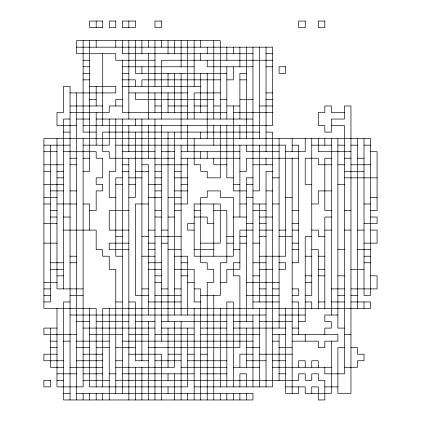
<?xml version="1.0" encoding="UTF-8"?>
<svg xmlns="http://www.w3.org/2000/svg" width="421" height="421" viewBox="0 0 421 421"><rect width="100%" height="100%" fill="white"/><g stroke="black" fill="none" stroke-linecap="round" stroke-linejoin="round"><path stroke-width="0.63" d="M76.58 47.184L272.561 47.184L272.561 125.574L83.111 125.574M252.963 53.714L122.306 53.714L122.306 40.648M266.03 53.714L272.561 53.714M83.111 60.245L89.641 60.245M154.97 60.245L115.775 60.245L115.775 53.714L76.58 53.714L76.58 40.648L220.299 40.648L220.299 119.043M272.561 60.245L161.506 60.245L161.506 119.043M83.111 66.781L89.641 66.781M122.306 66.781L194.17 66.781M252.963 66.781L207.232 66.781L207.232 60.245M266.03 66.781L272.561 66.781M83.111 73.312L89.641 73.312M122.306 73.312L128.842 73.312M226.83 73.312L135.373 73.312L135.373 40.648M246.432 73.312L239.896 73.312L239.896 119.043M83.111 79.843L89.641 79.843M122.306 79.843L135.373 79.843L135.373 86.379M220.299 79.843L141.909 79.843L141.909 86.379M226.83 79.843L233.366 79.843L233.366 66.781M239.896 79.843L246.432 79.843M89.641 86.379L115.775 86.379L115.775 92.909L70.044 92.909M122.306 86.379L200.701 86.379M128.842 92.909L187.634 92.909M220.299 92.909L194.17 92.909L194.17 119.043M266.03 92.909L272.561 92.909M89.641 99.445L96.177 99.445M122.306 99.445L115.775 99.445L115.775 105.976M213.768 99.445L135.373 99.445L135.373 92.909M220.299 99.445L226.83 99.445M239.896 99.445L252.963 99.445M266.03 99.445L272.561 99.445M70.044 105.976L102.708 105.976M122.306 105.976L109.244 105.976L109.244 112.507L70.044 112.507M154.97 105.976L161.506 105.976M168.037 105.976L187.634 105.976M194.17 105.976L207.232 105.976M213.768 105.976L220.299 105.976M226.83 105.976L239.896 105.976M259.494 105.976L272.561 105.976M226.83 112.507L122.306 112.507L122.306 60.245M233.366 112.507L272.561 112.507M344.42 112.507L331.359 112.507L331.359 105.976L324.823 105.976L324.823 112.507L318.292 112.507L318.292 125.574L324.823 125.574L324.823 132.105L331.359 132.105L331.359 119.043L344.42 119.043L344.42 105.976L350.956 105.976L350.956 393.419L337.889 393.419L337.889 347.688L344.42 347.688M70.044 119.043L63.513 119.043L63.513 288.895M76.58 119.043L89.641 119.043M96.177 119.043L252.963 119.043M76.58 125.574L56.982 125.574L56.982 112.507L63.513 112.507L63.513 86.379L70.044 86.379L70.044 399.95M331.359 125.574L344.42 125.574L344.42 373.816L324.823 373.816L324.823 367.286M63.513 132.105L70.044 132.105M96.177 132.105L83.111 132.105L83.111 40.648M259.494 132.105L102.708 132.105L102.708 151.707L109.244 151.707L109.244 158.238L174.568 158.238M266.03 132.105L272.561 132.105L272.561 386.883L194.17 386.883M43.916 145.171L70.044 145.171M83.111 145.171L109.244 145.171L109.244 119.043M115.775 145.171L285.627 145.171L285.627 256.231L259.494 256.231M292.158 145.171L298.694 145.171L298.694 262.762L292.158 262.762M311.756 145.171L331.359 145.171M337.889 145.171L344.42 145.171M350.956 145.171L357.487 145.171M364.018 145.171L370.554 145.171M43.916 151.707L56.982 151.707M63.513 151.707L96.177 151.707L96.177 158.238L102.708 158.238L102.708 177.836L96.177 177.836L96.177 184.366L102.708 184.366L102.708 190.902L96.177 190.902L96.177 210.5L89.641 210.5M122.306 151.707L154.97 151.707M161.506 151.707L174.568 151.707M181.104 151.707L239.896 151.707M279.091 151.707L246.432 151.707L246.432 145.171M285.627 151.707L305.225 151.707L305.225 138.641M350.956 151.707L318.292 151.707L318.292 138.641M370.554 151.707L377.084 151.707L377.084 210.5L370.554 210.5M70.044 158.238L76.58 158.238M83.111 158.238L89.641 158.238M181.104 158.238L239.896 158.238M298.694 158.238L246.432 158.238L246.432 171.305L239.896 171.305M331.359 158.238L324.823 158.238L324.823 210.5L331.359 210.5M344.42 158.238L350.956 158.238M357.487 158.238L364.018 158.238M43.916 164.769L63.513 164.769M70.044 164.769L76.58 164.769M122.306 164.769L128.842 164.769M141.909 164.769L148.439 164.769L148.439 315.024M154.97 164.769L187.634 164.769M226.83 164.769L213.768 164.769L213.768 158.238M252.963 164.769L272.561 164.769M331.359 164.769L318.292 164.769L318.292 158.238L305.225 158.238L305.225 184.366L311.756 184.366M337.889 164.769L344.42 164.769M350.956 164.769L370.554 164.769M43.916 171.305L50.446 171.305M56.982 171.305L63.513 171.305M83.111 171.305L89.641 171.305L89.641 40.648M122.306 171.305L128.842 171.305M135.373 171.305L148.439 171.305M154.97 171.305L161.506 171.305M174.568 171.305L181.104 171.305M272.561 171.305L266.03 171.305L266.03 386.883M344.42 171.305L364.018 171.305M56.982 177.836L63.513 177.836M122.306 177.836L115.775 177.836L115.775 256.231L122.306 256.231M128.842 177.836L141.909 177.836M154.97 177.836L161.506 177.836M174.568 177.836L187.634 177.836M233.366 177.836L226.83 177.836L226.83 125.574M252.963 177.836L246.432 177.836L246.432 321.555M272.561 177.836L279.091 177.836M344.42 177.836L377.084 177.836M43.916 184.366L63.513 184.366M115.775 184.366L122.306 184.366M128.842 184.366L135.373 184.366M148.439 184.366L161.506 184.366M181.104 184.366L187.634 184.366M233.366 184.366L239.896 184.366M246.432 184.366L252.963 184.366M337.889 184.366L344.42 184.366M50.446 190.902L63.513 190.902M70.044 190.902L76.58 190.902M154.97 190.902L161.506 190.902M174.568 190.902L187.634 190.902M246.432 190.902L233.366 190.902L233.366 105.976M252.963 190.902L259.494 190.902L259.494 145.171M266.03 190.902L272.561 190.902M331.359 190.902L318.292 190.902L318.292 203.969L311.756 203.969M43.916 197.433L56.982 197.433M115.775 197.433L109.244 197.433L109.244 171.305L115.775 171.305L115.775 119.043M128.842 197.433L135.373 197.433L135.373 132.105M148.439 197.433L161.506 197.433M168.037 197.433L181.104 197.433M246.432 197.433L252.963 197.433M285.627 197.433L292.158 197.433M370.554 197.433L377.084 197.433M43.916 203.969L50.446 203.969M56.982 203.969L76.58 203.969M83.111 203.969L89.641 203.969L89.641 230.098M148.439 203.969L135.373 203.969L135.373 295.426L148.439 295.426M174.568 203.969L187.634 203.969L187.634 158.238M239.896 203.969L246.432 203.969M252.963 203.969L266.03 203.969M272.561 203.969L279.091 203.969M364.018 203.969L370.554 203.969M50.446 210.5L56.982 210.5M128.842 210.5L109.244 210.5L109.244 230.098L128.842 230.098M154.97 210.5L161.506 210.5M174.568 210.5L181.104 210.5M194.17 210.5L200.701 210.5M213.768 210.5L226.83 210.5L226.83 262.762L220.299 262.762L220.299 295.426L200.701 295.426M252.963 210.5L266.03 210.5M292.158 210.5L298.694 210.5M344.42 210.5L350.956 210.5M50.446 217.031L56.982 217.031M63.513 217.031L70.044 217.031M154.97 217.031L161.506 217.031M168.037 217.031L174.568 217.031M194.17 217.031L207.232 217.031L207.232 223.567L213.768 223.567M233.366 217.031L246.432 217.031M259.494 217.031L272.561 217.031M331.359 217.031L324.823 217.031L324.823 308.493M370.554 217.031L377.084 217.031L377.084 223.567L364.018 223.567M43.916 223.567L56.982 223.567M194.17 223.567L187.634 223.567L187.634 230.098L194.17 230.098M246.432 223.567L252.963 223.567M259.494 223.567L266.03 223.567M292.158 223.567L298.694 223.567M63.513 230.098L96.177 230.098L96.177 249.695L102.708 249.695L102.708 256.231L109.244 256.231L109.244 269.293L115.775 269.293L115.775 393.419M148.439 230.098L154.97 230.098M161.506 230.098L168.037 230.098M252.963 230.098L239.896 230.098L239.896 269.293L226.83 269.293L226.83 282.359L220.299 282.359M259.494 230.098L272.561 230.098M279.091 230.098L285.627 230.098M292.158 230.098L298.694 230.098M311.756 230.098L318.292 230.098L318.292 236.634L324.823 236.634M324.823 230.098L331.359 230.098M344.42 230.098L350.956 230.098M357.487 230.098L364.018 230.098M370.554 230.098L377.084 230.098L377.084 243.164L364.018 243.164M115.775 236.634L122.306 236.634M141.909 236.634L148.439 236.634M154.97 236.634L181.104 236.634M226.83 236.634L233.366 236.634M239.896 236.634L246.432 236.634M259.494 236.634L266.03 236.634M279.091 236.634L292.158 236.634M311.756 236.634L305.225 236.634L305.225 321.555L298.694 321.555M43.916 243.164L56.982 243.164M128.842 243.164L109.244 243.164L109.244 249.695L128.842 249.695M148.439 243.164L154.97 243.164M161.506 243.164L168.037 243.164M200.701 243.164L220.299 243.164L220.299 203.969L194.17 203.969L194.17 256.231L233.366 256.231L233.366 197.433L220.299 197.433L220.299 190.902L207.232 190.902L207.232 197.433L200.701 197.433L200.701 262.762L207.232 262.762L207.232 269.293L213.768 269.293L213.768 282.359L207.232 282.359L207.232 399.95M226.83 243.164L233.366 243.164M239.896 243.164L246.432 243.164M252.963 243.164L259.494 243.164M292.158 243.164L298.694 243.164M148.439 249.695L154.97 249.695M168.037 249.695L181.104 249.695M194.17 249.695L213.768 249.695M233.366 249.695L239.896 249.695M292.158 249.695L298.694 249.695M311.756 249.695L318.292 249.695L318.292 308.493M337.889 249.695L344.42 249.695M357.487 249.695L370.554 249.695M70.044 256.231L76.58 256.231M141.909 256.231L154.97 256.231M174.568 256.231L187.634 256.231L187.634 315.024M305.225 256.231L311.756 256.231M318.292 256.231L324.823 256.231M364.018 256.231L370.554 256.231M50.446 262.762L63.513 262.762M70.044 262.762L76.58 262.762M148.439 262.762L161.506 262.762M181.104 262.762L187.634 262.762M239.896 262.762L233.366 262.762L233.366 275.829L239.896 275.829L239.896 347.688L148.439 347.688M252.963 262.762L266.03 262.762M279.091 262.762L285.627 262.762L285.627 269.293L279.091 269.293M364.018 262.762L370.554 262.762M50.446 269.293L63.513 269.293M148.439 269.293L161.506 269.293M174.568 269.293L194.17 269.293L194.17 301.957L200.701 301.957M259.494 269.293L272.561 269.293M318.292 269.293L324.823 269.293M350.956 269.293L364.018 269.293M56.982 275.829L63.513 275.829M154.97 275.829L161.506 275.829M181.104 275.829L187.634 275.829M252.963 275.829L259.494 275.829M305.225 275.829L311.756 275.829M318.292 275.829L324.823 275.829M337.889 275.829L344.42 275.829M370.554 275.829L377.084 275.829L377.084 288.895L350.956 288.895M43.916 282.359L56.982 282.359M154.97 282.359L161.506 282.359M187.634 282.359L194.17 282.359M246.432 282.359L279.091 282.359M305.225 282.359L311.756 282.359M43.916 288.895L50.446 288.895M83.111 288.895L56.982 288.895L56.982 138.641M141.909 288.895L148.439 288.895M161.506 288.895L168.037 288.895M174.568 288.895L181.104 288.895M194.17 288.895L200.701 288.895L200.701 399.95M259.494 288.895L266.03 288.895M272.561 288.895L279.091 288.895M292.158 288.895L298.694 288.895L298.694 295.426L292.158 295.426M331.359 288.895L344.42 288.895M43.916 295.426L50.446 295.426M70.044 295.426L83.111 295.426M154.97 295.426L181.104 295.426M246.432 295.426L279.091 295.426M305.225 295.426L311.756 295.426L311.756 138.641M337.889 295.426L344.42 295.426M350.956 295.426L357.487 295.426M43.916 301.957L50.446 301.957L50.446 145.171M70.044 301.957L63.513 301.957L63.513 399.95L252.963 399.95L252.963 393.419L76.58 393.419M115.775 301.957L122.306 301.957M128.842 301.957L135.373 301.957L135.373 360.755L148.439 360.755M148.439 301.957L181.104 301.957M252.963 301.957L279.091 301.957M292.158 301.957L298.694 301.957L298.694 334.621M305.225 301.957L311.756 301.957L311.756 308.493M318.292 301.957L324.823 301.957M331.359 301.957L344.42 301.957M350.956 301.957L370.554 301.957L370.554 308.493L102.708 308.493L102.708 386.883M70.044 315.024L266.03 315.024M279.091 315.024L305.225 315.024M337.889 315.024L324.823 315.024L324.823 321.555L331.359 321.555L331.359 328.091L324.823 328.091L324.823 334.621M76.58 321.555L89.641 321.555M96.177 321.555L128.842 321.555M135.373 321.555L154.97 321.555M161.506 321.555L226.83 321.555M233.366 321.555L252.963 321.555M259.494 321.555L292.158 321.555M56.982 328.091L43.916 328.091L43.916 334.621L76.58 334.621M83.111 328.091L154.97 328.091M161.506 328.091L194.17 328.091M200.701 328.091L226.83 328.091M233.366 328.091L285.627 328.091M292.158 328.091L298.694 328.091M344.42 328.091L337.889 328.091L337.889 138.641M89.641 334.621L122.306 334.621M128.842 334.621L148.439 334.621M154.97 334.621L194.17 334.621M200.701 334.621L259.494 334.621M272.561 334.621L285.627 334.621M292.158 334.621L337.889 334.621L337.889 341.157L324.823 341.157L324.823 347.688L318.292 347.688L318.292 341.157L292.158 341.157M344.42 334.621L350.956 334.621M50.446 341.157L56.982 341.157M63.513 341.157L70.044 341.157M76.58 341.157L109.244 341.157M122.306 341.157L252.963 341.157M272.561 341.157L279.091 341.157M50.446 347.688L56.982 347.688M76.58 347.688L89.641 347.688M96.177 347.688L109.244 347.688M115.775 347.688L135.373 347.688M246.432 347.688L259.494 347.688M279.091 347.688L292.158 347.688M350.956 347.688L357.487 347.688L357.487 354.219L364.018 354.219L364.018 360.755L357.487 360.755L357.487 367.286L344.42 367.286M56.982 354.219L43.916 354.219L43.916 360.755L63.513 360.755M83.111 354.219L102.708 354.219M128.842 354.219L161.506 354.219L161.506 399.95M168.037 354.219L181.104 354.219M187.634 354.219L194.17 354.219M200.701 354.219L207.232 354.219M252.963 354.219L239.896 354.219L239.896 367.286M259.494 354.219L292.158 354.219M76.58 360.755L102.708 360.755M115.775 360.755L122.306 360.755M154.97 360.755L181.104 360.755M187.634 360.755L226.83 360.755M246.432 360.755L266.03 360.755M272.561 360.755L285.627 360.755M63.513 367.286L50.446 367.286L50.446 328.091M70.044 367.286L102.708 367.286M115.775 367.286L174.568 367.286L174.568 321.555M181.104 367.286L226.83 367.286M233.366 367.286L259.494 367.286M272.561 367.286L331.359 367.286M56.982 373.816L76.58 373.816M83.111 373.816L102.708 373.816M109.244 373.816L115.775 373.816M122.306 373.816L194.17 373.816M200.701 373.816L226.83 373.816M279.091 373.816L285.627 373.816M56.982 380.352L63.513 380.352M83.111 380.352L109.244 380.352M115.775 380.352L298.694 380.352L298.694 373.816L305.225 373.816L305.225 380.352L311.756 380.352L311.756 373.816L318.292 373.816L318.292 380.352L324.823 380.352L324.823 399.95L318.292 399.95L318.292 386.883L311.756 386.883L311.756 393.419M285.627 386.883L305.225 386.883L305.225 393.419L331.359 393.419L331.359 341.157M324.823 386.883L337.889 386.883M63.513 393.419L70.044 393.419M364.018 138.641L364.018 295.426L370.554 295.426L370.554 138.641L43.916 138.641L43.916 308.493L96.177 308.493L96.177 386.883M364.018 301.957L364.018 308.493M357.487 138.641L357.487 308.493M331.359 138.641L331.359 315.024M324.823 138.641L324.823 145.171M318.292 367.286L318.292 360.755L311.756 360.755L311.756 367.286M305.225 334.621L305.225 341.157M305.225 367.286L305.225 360.755L298.694 360.755L298.694 367.286M298.694 386.883L298.694 393.419L285.627 393.419L285.627 308.493M292.158 138.641L292.158 151.707M292.158 158.238L292.158 393.419M279.091 138.641L279.091 328.091M279.091 334.621L279.091 380.352M266.03 47.184L266.03 151.707M266.03 158.238L266.03 164.769M259.494 47.184L259.494 138.641M259.494 203.969L259.494 301.957M259.494 308.493L259.494 386.883M252.963 47.184L252.963 308.493M252.963 315.024L252.963 386.883M246.432 47.184L246.432 138.641M246.432 328.091L246.432 367.286M246.432 386.883L246.432 373.816L239.896 373.816L239.896 386.883M246.432 393.419L246.432 399.95M239.896 47.184L239.896 66.781M239.896 125.574L239.896 138.641M239.896 145.171L239.896 217.031M239.896 393.419L239.896 399.95M233.366 47.184L233.366 53.714M233.366 386.883L233.366 301.957L226.83 301.957L226.83 386.883M233.366 393.419L233.366 399.95M226.83 47.184L226.83 60.245M226.83 66.781L226.83 119.043M226.83 393.419L226.83 399.95M220.299 125.574L220.299 177.836L207.232 177.836L207.232 171.305L200.701 171.305L200.701 164.769L194.17 164.769L194.17 138.641M220.299 308.493L220.299 386.883M220.299 393.419L220.299 399.95M213.768 40.648L213.768 119.043M213.768 125.574L213.768 145.171M213.768 203.969L213.768 256.231M213.768 295.426L213.768 399.95M207.232 47.184L207.232 53.714M207.232 73.312L207.232 138.641M207.232 151.707L207.232 158.238M200.701 40.648L200.701 47.184M200.701 53.714L200.701 60.245M200.701 73.312L200.701 112.507M200.701 132.105L200.701 138.641M200.701 151.707L200.701 158.238M194.17 40.648L194.17 86.379M194.17 308.493L194.17 399.95M187.634 40.648L187.634 119.043M187.634 125.574L187.634 151.707M187.634 328.091L187.634 386.883L89.641 386.883L89.641 308.493M187.634 393.419L187.634 399.95M181.104 40.648L181.104 66.781M181.104 73.312L181.104 138.641M181.104 145.171L181.104 315.024M181.104 321.555L181.104 399.95M174.568 40.648L174.568 53.714M174.568 73.312L174.568 112.507M174.568 132.105L174.568 315.024M174.568 373.816L174.568 399.95M168.037 40.648L168.037 53.714M168.037 73.312L168.037 86.379M168.037 92.909L168.037 112.507M168.037 132.105L168.037 321.555M168.037 328.091L168.037 367.286M168.037 373.816L168.037 380.352M168.037 386.883L168.037 393.419M161.506 40.648L161.506 47.184M161.506 125.574L161.506 341.157M154.97 40.648L154.97 86.379M154.97 92.909L154.97 112.507M154.97 119.043L154.97 399.95M148.439 40.648L148.439 47.184M148.439 53.714L148.439 119.043M148.439 125.574L148.439 158.238M148.439 321.555L148.439 399.95M141.909 40.648L141.909 53.714M141.909 66.781L141.909 73.312M141.909 119.043L141.909 360.755M141.909 367.286L141.909 399.95M135.373 119.043L135.373 125.574M135.373 367.286L135.373 399.95M128.842 21.05L128.842 27.581M128.842 40.648L128.842 119.043M128.842 125.574L128.842 151.707M128.842 158.238L128.842 399.95M122.306 119.043L122.306 393.419M115.775 40.648L115.775 47.184M109.244 308.493L109.244 399.95M102.708 53.714L102.708 125.574M102.708 393.419L102.708 399.95M96.177 21.05L96.177 27.581M96.177 40.648L96.177 47.184M96.177 86.379L96.177 105.976M96.177 112.507L96.177 145.171M96.177 393.419L96.177 399.95M89.641 393.419L89.641 399.95M83.111 138.641L83.111 386.883L56.982 386.883L56.982 308.493M83.111 393.419L83.111 399.95M76.58 92.909L76.58 399.95M102.708 21.05L89.641 21.05L89.641 27.581L102.708 27.581L102.708 21.05M115.775 21.05L109.244 21.05L109.244 27.581L115.775 27.581L115.775 21.05M135.373 21.05L122.306 21.05L122.306 27.581L135.373 27.581L135.373 21.05M161.506 21.05L154.97 21.05L154.97 27.581L161.506 27.581L161.506 21.05M305.225 21.05L298.694 21.05L298.694 27.581L305.225 27.581L305.225 21.05M324.823 21.05L318.292 21.05L318.292 27.581L324.823 27.581L324.823 21.05M285.627 66.781L279.091 66.781L279.091 73.312L285.627 73.312L285.627 66.781M50.446 380.352L43.916 380.352L43.916 386.883L50.446 386.883L50.446 380.352"/></g></svg>
